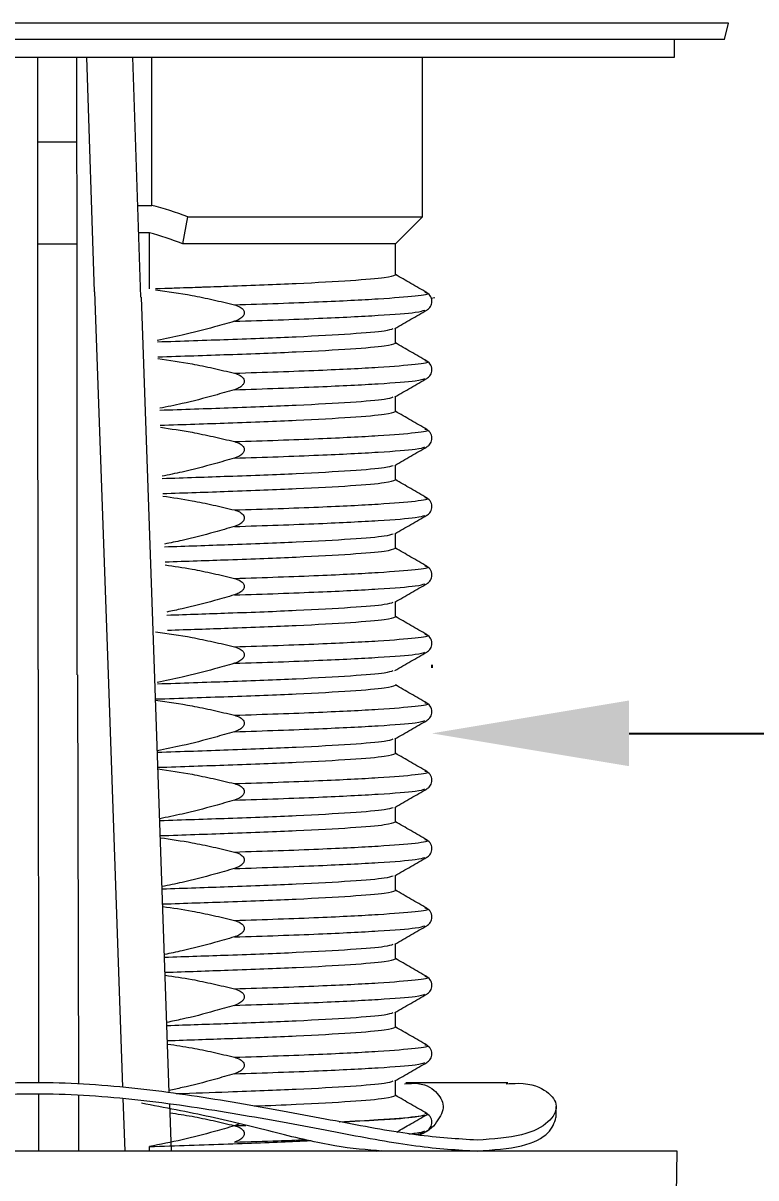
# Model space of a CAD drawing. Header units: inches. Extents: x 2.3 to 15.7, y 0.2 to 14.5.
# Drawn here: x 3.399 to 4.068, y 10.902 to 11.957 of the extents above; entities that cross this region are included whole.
import ezdxf

# ---------------------------------------------------------------- set-up
doc = ezdxf.new("R2010")
doc.units = ezdxf.units.IN
doc.header["$MEASUREMENT"] = 0
doc.header["$PDSIZE"] = -1
doc.layers.add('Dim', color=1, linetype='Continuous')
doc.layers.add('Object', color=4, linetype='Continuous')
doc.styles.get("Standard").update_dxf_attribs({"font": 'romans.shx'})
doc.dimstyles.get("Standard").update_dxf_attribs({"dimtxt": 0.125, "dimasz": 0.18, "dimexe": 0.06, "dimexo": 0.0625, "dimgap": 0.09, "dimtad": 0, "dimtih": 1, "dimtoh": 1, "dimdec": 4, "dimlfac": 2, "dimzin": 0, "dimdsep": 46, "dimlunit": 5, "dimtxsty": 'Standard', "dimcen": 0.09, "dimadec": 0, "dimazin": 0, "dimtfac": 1, "dimtdec": 4, "dimtofl": 0, "dimtmove": 0, "dimatfit": 1, "dimfxl": 0, "dimfrac": 2, "dimtolj": 1, "dimtzin": 0, "dimarcsym": 0})

# ---------------------------------------------------------------- blocks, each defined once
blk = doc.blocks.new('*D3')
at = {"layer": 'Defpoints', "color": 0}
for p in [(3.0932, 11.3083), (3.772, 11.3083), (3.772, 11.3083)]:
    blk.add_point(p, dxfattribs=at)
at = {"layer": 'Dim', "color": 0, "lineweight": -2}
for p, q in [((3.0932, 11.3708), (3.0932, 11.3683)), ((3.772, 11.3708), (3.772, 11.3683)), ((2.9132, 11.3083), (2.7332, 11.3083)), ((3.952, 11.3083), (4.3672, 11.3083))]:
    blk.add_line(p, q, dxfattribs=at)
at = {"layer": 'Dim', "color": 0}
for points in [[(2.9132, 11.3383), (2.9132, 11.2783), (3.0932, 11.3083)], [(3.952, 11.3383), (3.952, 11.2783), (3.772, 11.3083)]]:
    blk.add_solid(points, dxfattribs=at)
at = {"layer": 'Dim', "color": 0, "insert": (4.8738, 11.3083), "char_height": 0.125, "attachment_point": 5}
blk.add_mtext('\\A1;1 3/8\\P [35mm]\\PDia.', dxfattribs=at)

msp = doc.modelspace()

# ---------------------------------------------------------------- linework, layer by layer
at = {"layer": 'Object', "color": 4, "linetype": 'Continuous', "lineweight": 15}
for p, q in [((4.042839, 11.957273), (2.822367, 11.957273)), ((4.039099, 11.942273), (4.042839, 11.957273)), ((4.039099, 11.942273), (2.826106, 11.942273)), ((3.993626, 11.926241), (3.993626, 11.942273)), ((2.871579, 11.926241), (3.432603, 11.926241)), ((3.412189, 11.713092), (3.411966, 11.926241)), ((3.432603, 11.926241), (3.993626, 11.926241)), ((3.44731, 11.926241), (3.447701, 11.712371)), ((3.45643, 11.926241), (3.46362, 11.711793)), ((3.506276, 11.706911), (3.498956, 11.926241)), ((3.516079, 11.790737), (3.516079, 11.926241)), ((3.763311, 11.780304), (3.763311, 11.926241)), ((3.447459, 11.848605), (3.412051, 11.848605)), ((3.503712, 11.790737), (3.516079, 11.790737)), ((3.544369, 11.755595), (3.548949, 11.780304)), ((3.548949, 11.780304), (3.763311, 11.780304)), ((3.738603, 11.755595), (3.763311, 11.780304)), ((3.513911, 11.765737), (3.50459, 11.765737)), ((3.513911, 11.714509), (3.513911, 11.765737)), ((3.447638, 11.755304), (3.412154, 11.755304)), ((3.738603, 11.755595), (3.544369, 11.755595)), ((3.738603, 11.727366), (3.738603, 11.755595)), ((3.412257, 11.366778), (3.4122, 11.713092)), ((3.447721, 11.712371), (3.447818, 11.361766)), ((3.463957, 11.711793), (3.476217, 11.362474)), ((3.518578, 11.36717), (3.506654, 11.706911)), ((3.774686, 11.706288), (3.7713, 11.705707)), ((3.738603, 11.664866), (3.738603, 11.678444)), ((3.738603, 11.602366), (3.738603, 11.615943)), ((3.738603, 11.539866), (3.738603, 11.553443)), ((3.738603, 11.477366), (3.738603, 11.490943)), ((3.738603, 11.414866), (3.738603, 11.428443)), ((3.412997, 10.989035), (3.412581, 11.366778)), ((3.532167, 10.980008), (3.518578, 11.36717)), ((3.448394, 11.361766), (3.449112, 10.988)), ((3.476217, 11.362474), (3.489467, 10.984961)), ((3.738603, 11.289866), (3.738603, 11.303443)), ((3.738603, 11.227366), (3.738603, 11.240943)), ((3.738603, 11.164866), (3.738603, 11.178443)), ((3.738603, 11.102366), (3.738603, 11.115943)), ((3.738603, 11.039866), (3.738603, 11.053443)), ((3.738603, 10.977366), (3.738603, 10.990943)), ((3.841356, 10.989091), (3.748126, 10.98909)), ((3.413066, 10.926623), (3.413008, 10.979035)), ((3.449131, 10.977998), (3.449229, 10.926623)), ((3.489819, 10.974926), (3.491515, 10.926623)), ((3.534041, 10.926623), (3.53252, 10.969961)), ((3.885546, 10.957237), (3.885546, 10.967237)), ((3.591545, 10.94965), (3.601989, 10.949992)), ((3.995976, 10.926623), (2.86923, 10.926623)), ((3.513911, 10.926623), (3.513911, 10.93068)), ((3.721381, 10.926623), (3.725766, 10.927011)), ((3.995282, 10.886903), (3.995976, 10.926623))]:
    msp.add_line(p, q, dxfattribs=at)
for radius, start, end in [(0.330709, 69.401937, 75.379529), (0.306, 68.577016, 74.5907)]:
    msp.add_arc((3.432603, 11.470737), radius, start, end, dxfattribs=at)
for points, knots in [([(3.519543, 11.714701), (3.542234, 11.715457), (3.589554, 11.717035), (3.65117, 11.719401), (3.700527, 11.722159), (3.732637, 11.724916), (3.736637, 11.726559), (3.738603, 11.727366)], [0, 0, 0, 0, 0.18402222, 0.38375602, 0.59153559, 0.79931541, 1, 1, 1, 1]), ([(3.531382, 11.715104), (3.549982, 11.715725), (3.593154, 11.717167), (3.651113, 11.7194), (3.700542, 11.722159), (3.732633, 11.724915), (3.736636, 11.726559), (3.738603, 11.727366)], [0, 0, 0, 0, 0.15633376, 0.3628451, 0.57767523, 0.79250558, 1, 1, 1, 1]), ([(3.767315, 11.711005), (3.762459, 11.713812), (3.752888, 11.719344), (3.743318, 11.724877), (3.738603, 11.727603)], [0, 0, 0, 0, 0.50732841, 1, 1, 1, 1]), ([(3.767315, 11.711005), (3.76246, 11.713812), (3.752889, 11.719344), (3.743318, 11.724877), (3.738603, 11.727603)], [0, 0, 0, 0, 0.50733284, 1, 1, 1, 1]), ([(3.51958, 11.713622), (3.530705, 11.712034), (3.548362, 11.709512), (3.572292, 11.704525), (3.585125, 11.701432), (3.591545, 11.699885)], [0, 0, 0, 0, 0.459744914, 0.729758696, 1, 1, 1, 1]), ([(3.591545, 11.699885), (3.605135, 11.700315), (3.632705, 11.701187), (3.679409, 11.703007), (3.726647, 11.705354), (3.758851, 11.708126), (3.771394, 11.709899), (3.766418, 11.710876), (3.765634, 11.71103)], [0, 0, 0, 0, 0.12581533, 0.25523165, 0.49192564, 0.72861966, 0.95723402, 1, 1, 1, 1]), ([(3.591545, 11.699885), (3.605135, 11.700315), (3.632705, 11.701187), (3.679409, 11.703007), (3.726647, 11.705355), (3.758851, 11.708126), (3.771394, 11.7099), (3.766418, 11.710876), (3.765634, 11.71103)], [0, 0, 0, 0, 0.12581533, 0.25523165, 0.49192567, 0.72861966, 0.95723405, 1, 1, 1, 1]), ([(3.767314, 11.695041), (3.768301, 11.695741), (3.770418, 11.697243), (3.7725, 11.701771), (3.771577, 11.707608), (3.768757, 11.709855), (3.767316, 11.711005)], [0, 0, 0, 0, 0.21116033, 0.45281999, 0.72025287, 1, 1, 1, 1]), ([(3.767314, 11.695041), (3.768301, 11.695741), (3.770418, 11.697243), (3.7725, 11.701771), (3.771577, 11.707607), (3.768757, 11.709855), (3.767316, 11.711005)], [0, 0, 0, 0, 0.2111631, 0.45282321, 0.72025236, 1, 1, 1, 1]), ([(3.591545, 11.699885), (3.593372, 11.699323), (3.595959, 11.698528), (3.598779, 11.696449), (3.600095, 11.694766), (3.600606, 11.692994), (3.600482, 11.691461), (3.599755, 11.689769), (3.597911, 11.687695), (3.594989, 11.685952), (3.592593, 11.685146), (3.591545, 11.684793)], [0, 0, 0, 0, 0.227318462, 0.321805776, 0.417156742, 0.478036568, 0.539082585, 0.598128813, 0.696316555, 0.867201485, 1, 1, 1, 1]), ([(3.591545, 11.684793), (3.605129, 11.685223), (3.632686, 11.686095), (3.679516, 11.687915), (3.725858, 11.690263), (3.759486, 11.692863), (3.763739, 11.694355), (3.765607, 11.69501)], [0, 0, 0, 0, 0.13766604, 0.27927224, 0.53826074, 0.79724925, 1, 1, 1, 1]), ([(3.738175, 11.678196), (3.74303, 11.681003), (3.75274, 11.686616), (3.76245, 11.692229), (3.767305, 11.695035)], [0, 0, 0, 0, 0.49998092, 1, 1, 1, 1]), ([(3.591545, 11.684793), (3.585533, 11.683046), (3.569741, 11.678457), (3.546331, 11.672402), (3.528774, 11.668872), (3.521204, 11.667349)], [0, 0, 0, 0, 0.2590484, 0.68055076, 1, 1, 1, 1]), ([(3.521249, 11.666073), (3.543348, 11.66681), (3.590065, 11.668368), (3.651199, 11.670715), (3.700385, 11.673471), (3.730994, 11.676052), (3.73487, 11.677534), (3.736555, 11.678179)], [0, 0, 0, 0, 0.18784857, 0.39711566, 0.6148125, 0.83250962, 1, 1, 1, 1]), ([(3.521734, 11.652275), (3.543667, 11.653007), (3.59022, 11.654559), (3.65116, 11.656901), (3.70053, 11.659659), (3.732636, 11.662416), (3.736637, 11.664059), (3.738603, 11.664866)], [0, 0, 0, 0, 0.1790361, 0.37999042, 0.58903963, 0.7980891, 1, 1, 1, 1]), ([(3.767315, 11.648505), (3.762459, 11.651312), (3.752889, 11.656844), (3.743318, 11.662377), (3.738603, 11.665103)], [0, 0, 0, 0, 0.50733059, 1, 1, 1, 1]), ([(3.521786, 11.650777), (3.532173, 11.649291), (3.549093, 11.64687), (3.572292, 11.642023), (3.585125, 11.638931), (3.591545, 11.637385)], [0, 0, 0, 0, 0.44277274, 0.72126945, 1, 1, 1, 1]), ([(3.591545, 11.637385), (3.605135, 11.637815), (3.632705, 11.638687), (3.679409, 11.640507), (3.726647, 11.642855), (3.758851, 11.645626), (3.771394, 11.647399), (3.766418, 11.648377), (3.765634, 11.648531)], [0, 0, 0, 0, 0.12581533, 0.25523164, 0.49192566, 0.72861966, 0.95723403, 1, 1, 1, 1]), ([(3.767314, 11.632541), (3.768301, 11.633241), (3.770418, 11.634743), (3.7725, 11.639271), (3.771577, 11.645107), (3.768757, 11.647355), (3.767316, 11.648504)], [0, 0, 0, 0, 0.2111631, 0.45282321, 0.72025236, 1, 1, 1, 1]), ([(3.591545, 11.637385), (3.593372, 11.636823), (3.595959, 11.636028), (3.598779, 11.633949), (3.600095, 11.632265), (3.600606, 11.630494), (3.600482, 11.628961), (3.599755, 11.62727), (3.597911, 11.625195), (3.594989, 11.623452), (3.592593, 11.622646), (3.591545, 11.622293)], [0, 0, 0, 0, 0.2273197, 0.32180753, 0.41715901, 0.47803917, 0.5390738, 0.59812035, 0.69630863, 0.86720076, 1, 1, 1, 1]), ([(3.591545, 11.622293), (3.605129, 11.622723), (3.632686, 11.623595), (3.679516, 11.625415), (3.725858, 11.627763), (3.759486, 11.630362), (3.763739, 11.631855), (3.765607, 11.63251)], [0, 0, 0, 0, 0.13766603, 0.27927223, 0.53826075, 0.79724923, 1, 1, 1, 1]), ([(3.738175, 11.615696), (3.74303, 11.618503), (3.75274, 11.624116), (3.76245, 11.629729), (3.767305, 11.632536)], [0, 0, 0, 0, 0.49997656, 1, 1, 1, 1]), ([(3.591545, 11.622293), (3.585533, 11.620547), (3.56974, 11.615959), (3.547052, 11.610075), (3.530224, 11.606684), (3.523382, 11.605305)], [0, 0, 0, 0, 0.26724845, 0.70209615, 1, 1, 1, 1]), ([(3.52344, 11.603648), (3.544781, 11.60436), (3.590731, 11.605892), (3.651189, 11.608215), (3.700388, 11.610971), (3.730994, 11.613552), (3.734869, 11.615034), (3.736555, 11.615679)], [0, 0, 0, 0, 0.18264742, 0.3932547, 0.61234573, 0.83143699, 1, 1, 1, 1]), ([(3.523925, 11.58985), (3.545101, 11.590557), (3.590886, 11.592084), (3.65115, 11.594401), (3.700532, 11.597159), (3.732636, 11.599916), (3.736637, 11.601559), (3.738603, 11.602366)], [0, 0, 0, 0, 0.17398859, 0.37617841, 0.58651294, 0.79684768, 1, 1, 1, 1]), ([(3.767315, 11.586005), (3.762459, 11.588812), (3.752888, 11.594344), (3.743318, 11.599877), (3.738603, 11.602603)], [0, 0, 0, 0, 0.50732841, 1, 1, 1, 1]), ([(3.523992, 11.587932), (3.533641, 11.586548), (3.549823, 11.584226), (3.572292, 11.579521), (3.585125, 11.576431), (3.591545, 11.574885)], [0, 0, 0, 0, 0.42470138, 0.71222955, 1, 1, 1, 1]), ([(3.591545, 11.574885), (3.605135, 11.575315), (3.632705, 11.576187), (3.679409, 11.578007), (3.726647, 11.580354), (3.758851, 11.583126), (3.771394, 11.584899), (3.766418, 11.585876), (3.765634, 11.58603)], [0, 0, 0, 0, 0.12581531, 0.25523165, 0.49192564, 0.72861966, 0.95723402, 1, 1, 1, 1]), ([(3.767314, 11.570041), (3.768301, 11.570741), (3.770418, 11.572243), (3.7725, 11.576771), (3.771577, 11.582608), (3.768757, 11.584855), (3.767316, 11.586005)], [0, 0, 0, 0, 0.21116033, 0.45281999, 0.72025287, 1, 1, 1, 1]), ([(3.591545, 11.574885), (3.593372, 11.574324), (3.59596, 11.573528), (3.598779, 11.571449), (3.600094, 11.569765), (3.600606, 11.567994), (3.600482, 11.566461), (3.599755, 11.56477), (3.597911, 11.562695), (3.594989, 11.560952), (3.592593, 11.560146), (3.591545, 11.559793)], [0, 0, 0, 0, 0.227318, 0.32181221, 0.41716298, 0.47803136, 0.53907726, 0.59812336, 0.69631091, 0.86720176, 1, 1, 1, 1]), ([(3.591545, 11.559793), (3.605129, 11.560223), (3.632686, 11.561095), (3.679516, 11.562915), (3.725858, 11.565263), (3.759486, 11.567863), (3.763739, 11.569355), (3.765607, 11.57001)], [0, 0, 0, 0, 0.13766603, 0.27927226, 0.53826075, 0.79724926, 1, 1, 1, 1]), ([(3.738175, 11.553196), (3.74303, 11.556003), (3.75274, 11.561616), (3.76245, 11.567229), (3.767305, 11.570036)], [0, 0, 0, 0, 0.49998092, 1, 1, 1, 1]), ([(3.591545, 11.559793), (3.585533, 11.558047), (3.56974, 11.553461), (3.547773, 11.547748), (3.531674, 11.544496), (3.52556, 11.543261)], [0, 0, 0, 0, 0.27598588, 0.725049449, 1, 1, 1, 1]), ([(3.525631, 11.541222), (3.546215, 11.541909), (3.591397, 11.543417), (3.651179, 11.545715), (3.70039, 11.548471), (3.730993, 11.551052), (3.734869, 11.552534), (3.736555, 11.553178)], [0, 0, 0, 0, 0.17737919, 0.38934391, 0.6098471, 0.83035051, 1, 1, 1, 1]), ([(3.526116, 11.527425), (3.546535, 11.528106), (3.591552, 11.529609), (3.65114, 11.5319), (3.700535, 11.534659), (3.732635, 11.537416), (3.736637, 11.539059), (3.738603, 11.539866)], [0, 0, 0, 0, 0.168878551, 0.372319195, 0.583954936, 0.795590919, 1, 1, 1, 1]), ([(3.767315, 11.523505), (3.76246, 11.526312), (3.752889, 11.531844), (3.743318, 11.537377), (3.738603, 11.540103)], [0, 0, 0, 0, 0.50733284, 1, 1, 1, 1]), ([(3.526198, 11.525087), (3.535109, 11.523805), (3.550553, 11.521583), (3.572291, 11.517019), (3.585125, 11.51393), (3.591545, 11.512385)], [0, 0, 0, 0, 0.40541754, 0.70258357, 1, 1, 1, 1]), ([(3.591545, 11.512385), (3.605135, 11.512815), (3.632705, 11.513687), (3.679409, 11.515507), (3.726647, 11.517855), (3.758851, 11.520626), (3.771394, 11.5224), (3.766418, 11.523376), (3.765634, 11.52353)], [0, 0, 0, 0, 0.12581533, 0.25523165, 0.49192567, 0.72861966, 0.95723405, 1, 1, 1, 1]), ([(3.767314, 11.507541), (3.768301, 11.508241), (3.770418, 11.509743), (3.7725, 11.514271), (3.771577, 11.520107), (3.768757, 11.522355), (3.767316, 11.523505)], [0, 0, 0, 0, 0.2111631, 0.45282321, 0.72025236, 1, 1, 1, 1]), ([(3.591545, 11.512385), (3.593372, 11.511823), (3.595959, 11.511028), (3.598779, 11.508949), (3.600095, 11.507266), (3.600606, 11.505494), (3.600482, 11.503961), (3.599755, 11.502269), (3.597911, 11.500195), (3.594989, 11.498452), (3.592593, 11.497646), (3.591545, 11.497293)], [0, 0, 0, 0, 0.22731866, 0.32180605, 0.4171571, 0.47803698, 0.53907133, 0.59812847, 0.69631629, 0.86720137, 1, 1, 1, 1]), ([(3.591545, 11.497293), (3.605129, 11.497723), (3.632686, 11.498595), (3.679516, 11.500415), (3.725858, 11.502763), (3.759486, 11.505362), (3.763739, 11.506855), (3.765607, 11.50751)], [0, 0, 0, 0, 0.13766604, 0.27927224, 0.53826076, 0.79724925, 1, 1, 1, 1]), ([(3.738175, 11.490696), (3.74303, 11.493503), (3.75274, 11.499116), (3.76245, 11.504729), (3.767305, 11.507535)], [0, 0, 0, 0, 0.49998092, 1, 1, 1, 1]), ([(3.591545, 11.497293), (3.585533, 11.495548), (3.569739, 11.490964), (3.548494, 11.48542), (3.533124, 11.482308), (3.527737, 11.481217)], [0, 0, 0, 0, 0.28531358, 0.74955558, 1, 1, 1, 1]), ([(3.527822, 11.478797), (3.54765, 11.479459), (3.592063, 11.480941), (3.651169, 11.483215), (3.700393, 11.485971), (3.730993, 11.488552), (3.734869, 11.490034), (3.736555, 11.490679)], [0, 0, 0, 0, 0.17204256, 0.38538239, 0.60731602, 0.82924994, 1, 1, 1, 1]), ([(3.528307, 11.464999), (3.547969, 11.465656), (3.592218, 11.467133), (3.651129, 11.469401), (3.700538, 11.472159), (3.732634, 11.474916), (3.736636, 11.476559), (3.738603, 11.477366)], [0, 0, 0, 0, 0.16370512, 0.36841213, 0.5813652, 0.79431855, 1, 1, 1, 1]), ([(3.767315, 11.461005), (3.762459, 11.463812), (3.752889, 11.469344), (3.743318, 11.474877), (3.738603, 11.477603)], [0, 0, 0, 0, 0.50733059, 1, 1, 1, 1]), ([(3.528403, 11.462242), (3.536578, 11.461062), (3.551284, 11.458941), (3.572291, 11.454517), (3.585125, 11.451429), (3.591545, 11.449885)], [0, 0, 0, 0, 0.38479598, 0.69226891, 1, 1, 1, 1]), ([(3.591545, 11.449885), (3.605135, 11.450315), (3.632705, 11.451187), (3.679409, 11.453007), (3.726647, 11.455354), (3.758851, 11.458126), (3.771394, 11.459899), (3.766418, 11.460877), (3.765634, 11.461031)], [0, 0, 0, 0, 0.12581533, 0.25523164, 0.49192566, 0.72861966, 0.95723403, 1, 1, 1, 1]), ([(3.767314, 11.445041), (3.768301, 11.445741), (3.770418, 11.447243), (3.7725, 11.451771), (3.771577, 11.457607), (3.768757, 11.459855), (3.767316, 11.461004)], [0, 0, 0, 0, 0.2111631, 0.45282321, 0.72025236, 1, 1, 1, 1]), ([(3.591545, 11.449885), (3.593372, 11.449323), (3.59596, 11.448529), (3.598779, 11.446449), (3.600095, 11.444765), (3.600606, 11.442994), (3.600482, 11.441461), (3.599755, 11.43977), (3.597911, 11.437695), (3.594989, 11.435952), (3.592593, 11.435146), (3.591545, 11.434793)], [0, 0, 0, 0, 0.22731475, 0.32180941, 0.41716063, 0.47804062, 0.53907508, 0.59812147, 0.69630947, 0.86720113, 1, 1, 1, 1]), ([(3.591545, 11.434793), (3.605129, 11.435223), (3.632686, 11.436095), (3.679516, 11.437915), (3.725858, 11.440263), (3.759486, 11.442862), (3.763739, 11.444355), (3.765607, 11.44501)], [0, 0, 0, 0, 0.13766603, 0.27927223, 0.53826075, 0.79724923, 1, 1, 1, 1]), ([(3.738175, 11.428196), (3.74303, 11.431003), (3.75274, 11.436616), (3.76245, 11.442229), (3.767305, 11.445036)], [0, 0, 0, 0, 0.49997656, 1, 1, 1, 1]), ([(3.591545, 11.434793), (3.585533, 11.433049), (3.569738, 11.428467), (3.549216, 11.423092), (3.534574, 11.420119), (3.529915, 11.419172)], [0, 0, 0, 0, 0.29529451, 0.77577678, 1, 1, 1, 1]), ([(3.530013, 11.416371), (3.549084, 11.417008), (3.59273, 11.418466), (3.651158, 11.420715), (3.700396, 11.423472), (3.730992, 11.426052), (3.734869, 11.427534), (3.736555, 11.428179)], [0, 0, 0, 0, 0.16663635, 0.38136919, 0.60475199, 0.82813502, 1, 1, 1, 1]), ([(3.530498, 11.402574), (3.549403, 11.403205), (3.592884, 11.404658), (3.651118, 11.4069), (3.700541, 11.409659), (3.732633, 11.412415), (3.736636, 11.414059), (3.738603, 11.414866)], [0, 0, 0, 0, 0.158466668, 0.364455917, 0.578742927, 0.793030157, 1, 1, 1, 1]), ([(3.767315, 11.398505), (3.762459, 11.401312), (3.752888, 11.406844), (3.743318, 11.412377), (3.738603, 11.415103)], [0, 0, 0, 0, 0.50732841, 1, 1, 1, 1]), ([(3.519579, 11.401123), (3.530704, 11.399534), (3.548361, 11.397013), (3.572291, 11.392026), (3.585125, 11.388933), (3.591544, 11.387386)], [0, 0, 0, 0, 0.459744914, 0.729758696, 1, 1, 1, 1]), ([(3.591544, 11.387386), (3.605134, 11.387816), (3.632705, 11.388688), (3.679408, 11.390507), (3.726646, 11.392855), (3.75885, 11.395626), (3.771393, 11.3974), (3.766417, 11.398377), (3.765633, 11.398531)], [0, 0, 0, 0, 0.12581533, 0.25523165, 0.49192567, 0.72861966, 0.95723405, 1, 1, 1, 1]), ([(3.767313, 11.382541), (3.7683, 11.383242), (3.770417, 11.384744), (3.772499, 11.389272), (3.771576, 11.395108), (3.768757, 11.397356), (3.767315, 11.398505)], [0, 0, 0, 0, 0.2111631, 0.45282321, 0.72025236, 1, 1, 1, 1]), ([(3.591544, 11.387386), (3.593371, 11.386824), (3.595958, 11.386029), (3.598778, 11.38395), (3.600094, 11.382266), (3.600605, 11.380495), (3.600481, 11.378961), (3.599754, 11.37727), (3.59791, 11.375195), (3.594988, 11.373453), (3.592592, 11.372646), (3.591544, 11.372294)], [0, 0, 0, 0, 0.227318462, 0.321805776, 0.417156742, 0.478036568, 0.539082585, 0.598128813, 0.696316555, 0.867201485, 1, 1, 1, 1]), ([(3.591544, 11.372294), (3.605128, 11.372724), (3.632685, 11.373596), (3.679516, 11.375415), (3.725857, 11.377763), (3.759486, 11.380363), (3.763739, 11.381855), (3.765606, 11.382511)], [0, 0, 0, 0, 0.13766604, 0.27927224, 0.53826074, 0.79724925, 1, 1, 1, 1]), ([(3.738174, 11.365697), (3.743029, 11.368504), (3.752739, 11.374117), (3.762449, 11.37973), (3.767304, 11.382536)], [0, 0, 0, 0, 0.49998092, 1, 1, 1, 1]), ([(3.591544, 11.372294), (3.585532, 11.370547), (3.56974, 11.365958), (3.54633, 11.359903), (3.528773, 11.356372), (3.521204, 11.35485)], [0, 0, 0, 0, 0.2590484, 0.68055076, 1, 1, 1, 1]), ([(3.521248, 11.353574), (3.543347, 11.354311), (3.590064, 11.355869), (3.651198, 11.358216), (3.700384, 11.360972), (3.730993, 11.363553), (3.734869, 11.365035), (3.736554, 11.365679)], [0, 0, 0, 0, 0.18784857, 0.39711566, 0.6148125, 0.83250962, 1, 1, 1, 1]), ([(3.519543, 11.339701), (3.542234, 11.340457), (3.589554, 11.342035), (3.65117, 11.344401), (3.700527, 11.347159), (3.732637, 11.349916), (3.736637, 11.351559), (3.738603, 11.352366)], [0, 0, 0, 0, 0.18402222, 0.38375602, 0.59153559, 0.79931541, 1, 1, 1, 1]), ([(3.767315, 11.336005), (3.76246, 11.338812), (3.752889, 11.344344), (3.743318, 11.349877), (3.738603, 11.352603)], [0, 0, 0, 0, 0.50733284, 1, 1, 1, 1]), ([(3.51958, 11.338622), (3.530705, 11.337034), (3.548362, 11.334512), (3.572292, 11.329525), (3.585125, 11.326432), (3.591545, 11.324885)], [0, 0, 0, 0, 0.459744914, 0.729758696, 1, 1, 1, 1]), ([(3.591545, 11.324885), (3.605135, 11.325315), (3.632705, 11.326187), (3.679409, 11.328007), (3.726647, 11.330355), (3.758851, 11.333126), (3.771394, 11.3349), (3.766418, 11.335876), (3.765634, 11.33603)], [0, 0, 0, 0, 0.12581533, 0.25523165, 0.49192567, 0.72861966, 0.95723405, 1, 1, 1, 1]), ([(3.767314, 11.320041), (3.768301, 11.320741), (3.770418, 11.322243), (3.7725, 11.326771), (3.771577, 11.332607), (3.768757, 11.334855), (3.767316, 11.336005)], [0, 0, 0, 0, 0.2111631, 0.45282321, 0.72025236, 1, 1, 1, 1]), ([(3.591545, 11.324885), (3.593372, 11.324323), (3.595959, 11.323528), (3.598779, 11.321449), (3.600095, 11.319766), (3.600606, 11.317994), (3.600482, 11.31646), (3.599755, 11.314769), (3.597911, 11.312694), (3.594989, 11.310952), (3.592593, 11.310146), (3.591545, 11.309793)], [0, 0, 0, 0, 0.227318462, 0.321805776, 0.417156742, 0.478036568, 0.539082585, 0.598128813, 0.696316555, 0.867201485, 1, 1, 1, 1]), ([(3.591545, 11.309793), (3.605129, 11.310223), (3.632686, 11.311095), (3.679516, 11.312915), (3.725858, 11.315263), (3.759486, 11.317863), (3.763739, 11.319355), (3.765607, 11.32001)], [0, 0, 0, 0, 0.13766604, 0.27927224, 0.53826074, 0.79724925, 1, 1, 1, 1]), ([(3.738175, 11.303196), (3.74303, 11.306003), (3.75274, 11.311616), (3.76245, 11.317229), (3.767305, 11.320035)], [0, 0, 0, 0, 0.49998092, 1, 1, 1, 1]), ([(3.591545, 11.309793), (3.585533, 11.308046), (3.569741, 11.303457), (3.546331, 11.297402), (3.528774, 11.293872), (3.521204, 11.292349)], [0, 0, 0, 0, 0.2590484, 0.68055076, 1, 1, 1, 1]), ([(3.521249, 11.291073), (3.543348, 11.29181), (3.590065, 11.293368), (3.651199, 11.295715), (3.700385, 11.298471), (3.730994, 11.301052), (3.73487, 11.302534), (3.736555, 11.303179)], [0, 0, 0, 0, 0.18784857, 0.39711566, 0.6148125, 0.83250962, 1, 1, 1, 1]), ([(3.521734, 11.277275), (3.543667, 11.278007), (3.59022, 11.279559), (3.65116, 11.281901), (3.70053, 11.284658), (3.732636, 11.287416), (3.736637, 11.289059), (3.738603, 11.289866)], [0, 0, 0, 0, 0.1790361, 0.37999042, 0.58903963, 0.7980891, 1, 1, 1, 1]), ([(3.767315, 11.273505), (3.762459, 11.276312), (3.752889, 11.281844), (3.743318, 11.287377), (3.738603, 11.290103)], [0, 0, 0, 0, 0.50733059, 1, 1, 1, 1]), ([(3.521786, 11.275777), (3.532173, 11.274291), (3.549093, 11.27187), (3.572292, 11.267023), (3.585125, 11.263931), (3.591545, 11.262385)], [0, 0, 0, 0, 0.44277274, 0.72126945, 1, 1, 1, 1]), ([(3.591545, 11.262385), (3.605135, 11.262815), (3.632705, 11.263687), (3.679409, 11.265506), (3.726647, 11.267854), (3.758851, 11.270626), (3.771394, 11.272399), (3.766418, 11.273376), (3.765634, 11.273531)], [0, 0, 0, 0, 0.12581533, 0.25523164, 0.49192566, 0.72861966, 0.95723403, 1, 1, 1, 1]), ([(3.767314, 11.257541), (3.768301, 11.258241), (3.770418, 11.259743), (3.7725, 11.264271), (3.771577, 11.270107), (3.768757, 11.272355), (3.767316, 11.273504)], [0, 0, 0, 0, 0.2111631, 0.45282321, 0.72025236, 1, 1, 1, 1]), ([(3.591545, 11.262385), (3.593372, 11.261823), (3.595959, 11.261028), (3.598779, 11.258949), (3.600095, 11.257265), (3.600606, 11.255494), (3.600482, 11.253961), (3.599755, 11.25227), (3.597911, 11.250195), (3.594989, 11.248452), (3.592593, 11.247646), (3.591545, 11.247293)], [0, 0, 0, 0, 0.2273197, 0.32180753, 0.41715901, 0.47803917, 0.5390738, 0.59812035, 0.69630863, 0.86720076, 1, 1, 1, 1]), ([(3.591545, 11.247293), (3.605129, 11.247723), (3.632686, 11.248595), (3.679516, 11.250415), (3.725858, 11.252763), (3.759486, 11.255362), (3.763739, 11.256855), (3.765607, 11.25751)], [0, 0, 0, 0, 0.13766603, 0.27927223, 0.53826075, 0.79724923, 1, 1, 1, 1]), ([(3.738175, 11.240696), (3.74303, 11.243503), (3.75274, 11.249116), (3.76245, 11.254729), (3.767305, 11.257536)], [0, 0, 0, 0, 0.49997656, 1, 1, 1, 1]), ([(3.591545, 11.247293), (3.585533, 11.245547), (3.56974, 11.240959), (3.547052, 11.235075), (3.530224, 11.231684), (3.523382, 11.230305)], [0, 0, 0, 0, 0.26724845, 0.70209615, 1, 1, 1, 1]), ([(3.52344, 11.228648), (3.544781, 11.229359), (3.590731, 11.230892), (3.651189, 11.233215), (3.700388, 11.235971), (3.730994, 11.238552), (3.734869, 11.240034), (3.736555, 11.240678)], [0, 0, 0, 0, 0.18264742, 0.3932547, 0.61234573, 0.83143699, 1, 1, 1, 1]), ([(3.523925, 11.21485), (3.545101, 11.215557), (3.590886, 11.217084), (3.65115, 11.219401), (3.700532, 11.222159), (3.732636, 11.224915), (3.736637, 11.226559), (3.738603, 11.227366)], [0, 0, 0, 0, 0.17398859, 0.37617841, 0.58651294, 0.79684768, 1, 1, 1, 1]), ([(3.767315, 11.211005), (3.762459, 11.213812), (3.752888, 11.219344), (3.743318, 11.224877), (3.738603, 11.227603)], [0, 0, 0, 0, 0.50732841, 1, 1, 1, 1]), ([(3.523992, 11.212932), (3.533641, 11.211548), (3.549823, 11.209226), (3.572292, 11.204521), (3.585125, 11.201431), (3.591545, 11.199885)], [0, 0, 0, 0, 0.42470138, 0.71222955, 1, 1, 1, 1]), ([(3.591545, 11.199885), (3.605135, 11.200315), (3.632705, 11.201187), (3.679409, 11.203007), (3.726647, 11.205354), (3.758851, 11.208126), (3.771394, 11.209899), (3.766418, 11.210876), (3.765634, 11.21103)], [0, 0, 0, 0, 0.12581531, 0.25523165, 0.49192564, 0.72861966, 0.95723402, 1, 1, 1, 1]), ([(3.767314, 11.195041), (3.768301, 11.195741), (3.770418, 11.197243), (3.7725, 11.201771), (3.771577, 11.207608), (3.768757, 11.209855), (3.767316, 11.211005)], [0, 0, 0, 0, 0.21116033, 0.45281999, 0.72025287, 1, 1, 1, 1]), ([(3.591545, 11.199885), (3.593372, 11.199323), (3.59596, 11.198528), (3.598779, 11.196449), (3.600094, 11.194765), (3.600606, 11.192994), (3.600482, 11.191461), (3.599755, 11.189769), (3.597911, 11.187695), (3.594989, 11.185952), (3.592593, 11.185146), (3.591545, 11.184793)], [0, 0, 0, 0, 0.227318, 0.32181221, 0.41716298, 0.47803136, 0.53907726, 0.59812336, 0.69631091, 0.86720176, 1, 1, 1, 1]), ([(3.591545, 11.184793), (3.585533, 11.183047), (3.56974, 11.178461), (3.547773, 11.172748), (3.531674, 11.169496), (3.52556, 11.168261)], [0, 0, 0, 0, 0.27598588, 0.725049449, 1, 1, 1, 1]), ([(3.591545, 11.184793), (3.605129, 11.185223), (3.632686, 11.186095), (3.679516, 11.187915), (3.725858, 11.190263), (3.759486, 11.192863), (3.763739, 11.194355), (3.765607, 11.19501)], [0, 0, 0, 0, 0.13766603, 0.27927226, 0.53826075, 0.79724926, 1, 1, 1, 1]), ([(3.738175, 11.178196), (3.74303, 11.181003), (3.75274, 11.186616), (3.76245, 11.192229), (3.767305, 11.195035)], [0, 0, 0, 0, 0.49998092, 1, 1, 1, 1]), ([(3.525631, 11.166222), (3.546215, 11.166909), (3.591397, 11.168417), (3.651179, 11.170715), (3.70039, 11.173471), (3.730993, 11.176052), (3.734869, 11.177534), (3.736555, 11.178178)], [0, 0, 0, 0, 0.17737919, 0.38934391, 0.6098471, 0.83035051, 1, 1, 1, 1]), ([(3.526116, 11.152425), (3.546535, 11.153106), (3.591552, 11.154609), (3.65114, 11.1569), (3.700535, 11.159659), (3.732635, 11.162416), (3.736637, 11.164059), (3.738603, 11.164866)], [0, 0, 0, 0, 0.168878551, 0.372319195, 0.583954936, 0.795590919, 1, 1, 1, 1]), ([(3.767315, 11.148505), (3.76246, 11.151312), (3.752889, 11.156844), (3.743318, 11.162377), (3.738603, 11.165103)], [0, 0, 0, 0, 0.50733284, 1, 1, 1, 1]), ([(3.526198, 11.150087), (3.535109, 11.148805), (3.550553, 11.146583), (3.572291, 11.142019), (3.585125, 11.13893), (3.591545, 11.137385)], [0, 0, 0, 0, 0.40541754, 0.70258357, 1, 1, 1, 1]), ([(3.591545, 11.137385), (3.605135, 11.137815), (3.632705, 11.138687), (3.679409, 11.140507), (3.726647, 11.142855), (3.758851, 11.145626), (3.771394, 11.147399), (3.766418, 11.148376), (3.765634, 11.14853)], [0, 0, 0, 0, 0.12581533, 0.25523165, 0.49192567, 0.72861966, 0.95723405, 1, 1, 1, 1]), ([(3.767314, 11.132541), (3.768301, 11.133241), (3.770418, 11.134743), (3.7725, 11.139271), (3.771577, 11.145107), (3.768757, 11.147355), (3.767316, 11.148505)], [0, 0, 0, 0, 0.2111631, 0.45282321, 0.72025236, 1, 1, 1, 1]), ([(3.591545, 11.137385), (3.593372, 11.136823), (3.595959, 11.136028), (3.598779, 11.133949), (3.600095, 11.132266), (3.600606, 11.130494), (3.600482, 11.128961), (3.599755, 11.127269), (3.597911, 11.125194), (3.594989, 11.123452), (3.592593, 11.122646), (3.591545, 11.122293)], [0, 0, 0, 0, 0.22731866, 0.32180605, 0.4171571, 0.47803698, 0.53907133, 0.59812847, 0.69631629, 0.86720137, 1, 1, 1, 1]), ([(3.591545, 11.122293), (3.605129, 11.122723), (3.632686, 11.123595), (3.679516, 11.125415), (3.725858, 11.127763), (3.759486, 11.130362), (3.763739, 11.131855), (3.765607, 11.13251)], [0, 0, 0, 0, 0.13766604, 0.27927224, 0.53826076, 0.79724925, 1, 1, 1, 1]), ([(3.738175, 11.115696), (3.74303, 11.118503), (3.75274, 11.124116), (3.76245, 11.129729), (3.767305, 11.132535)], [0, 0, 0, 0, 0.49998092, 1, 1, 1, 1]), ([(3.591545, 11.122293), (3.585533, 11.120548), (3.569739, 11.115964), (3.548494, 11.11042), (3.533124, 11.107307), (3.527737, 11.106217)], [0, 0, 0, 0, 0.28531358, 0.74955558, 1, 1, 1, 1]), ([(3.527822, 11.103797), (3.54765, 11.104459), (3.592063, 11.105941), (3.651169, 11.108215), (3.700393, 11.110971), (3.730993, 11.113552), (3.734869, 11.115034), (3.736555, 11.115679)], [0, 0, 0, 0, 0.17204256, 0.38538239, 0.60731602, 0.82924994, 1, 1, 1, 1]), ([(3.528307, 11.089999), (3.547969, 11.090655), (3.592218, 11.092133), (3.651129, 11.094401), (3.700538, 11.097159), (3.732634, 11.099916), (3.736636, 11.101559), (3.738603, 11.102366)], [0, 0, 0, 0, 0.16370512, 0.36841213, 0.5813652, 0.79431855, 1, 1, 1, 1]), ([(3.767315, 11.086005), (3.762459, 11.088812), (3.752889, 11.094344), (3.743318, 11.099877), (3.738603, 11.102603)], [0, 0, 0, 0, 0.50733059, 1, 1, 1, 1]), ([(3.528403, 11.087242), (3.536578, 11.086062), (3.551284, 11.083941), (3.572291, 11.079517), (3.585125, 11.076429), (3.591545, 11.074885)], [0, 0, 0, 0, 0.38479598, 0.69226891, 1, 1, 1, 1]), ([(3.591545, 11.074885), (3.605135, 11.075315), (3.632705, 11.076187), (3.679409, 11.078006), (3.726647, 11.080354), (3.758851, 11.083126), (3.771394, 11.084899), (3.766418, 11.085876), (3.765634, 11.086031)], [0, 0, 0, 0, 0.12581533, 0.25523164, 0.49192566, 0.72861966, 0.95723403, 1, 1, 1, 1]), ([(3.767314, 11.070041), (3.768301, 11.070741), (3.770418, 11.072243), (3.7725, 11.076771), (3.771577, 11.082607), (3.768757, 11.084855), (3.767316, 11.086004)], [0, 0, 0, 0, 0.2111631, 0.45282321, 0.72025236, 1, 1, 1, 1]), ([(3.591545, 11.074885), (3.593372, 11.074323), (3.59596, 11.073529), (3.598779, 11.071449), (3.600095, 11.069765), (3.600606, 11.067994), (3.600482, 11.066461), (3.599755, 11.06477), (3.597911, 11.062695), (3.594989, 11.060952), (3.592593, 11.060146), (3.591545, 11.059793)], [0, 0, 0, 0, 0.22731475, 0.32180941, 0.41716063, 0.47804062, 0.53907508, 0.59812147, 0.69630947, 0.86720113, 1, 1, 1, 1]), ([(3.591545, 11.059793), (3.605129, 11.060223), (3.632686, 11.061095), (3.679516, 11.062915), (3.725858, 11.065263), (3.759486, 11.067862), (3.763739, 11.069355), (3.765607, 11.07001)], [0, 0, 0, 0, 0.13766603, 0.27927223, 0.53826075, 0.79724923, 1, 1, 1, 1]), ([(3.738175, 11.053196), (3.74303, 11.056003), (3.75274, 11.061616), (3.76245, 11.067229), (3.767305, 11.070036)], [0, 0, 0, 0, 0.49997656, 1, 1, 1, 1]), ([(3.591545, 11.059793), (3.585533, 11.058049), (3.569738, 11.053467), (3.549216, 11.048092), (3.534574, 11.045119), (3.529915, 11.044172)], [0, 0, 0, 0, 0.29529451, 0.77577678, 1, 1, 1, 1]), ([(3.530013, 11.041371), (3.549084, 11.042008), (3.59273, 11.043466), (3.651158, 11.045715), (3.700396, 11.048471), (3.730992, 11.051052), (3.734869, 11.052534), (3.736555, 11.053178)], [0, 0, 0, 0, 0.16663635, 0.38136919, 0.60475199, 0.82813502, 1, 1, 1, 1]), ([(3.530498, 11.027574), (3.549403, 11.028205), (3.592884, 11.029658), (3.651118, 11.0319), (3.700541, 11.034659), (3.732633, 11.037415), (3.736636, 11.039059), (3.738603, 11.039866)], [0, 0, 0, 0, 0.158466668, 0.364455917, 0.578742927, 0.793030157, 1, 1, 1, 1]), ([(3.767315, 11.023505), (3.762459, 11.026312), (3.752888, 11.031844), (3.743318, 11.037377), (3.738603, 11.040103)], [0, 0, 0, 0, 0.50732841, 1, 1, 1, 1]), ([(3.530609, 11.024397), (3.538046, 11.02332), (3.552014, 11.021298), (3.57229, 11.017014), (3.585125, 11.013929), (3.591545, 11.012385)], [0, 0, 0, 0, 0.3626931, 0.68121235, 1, 1, 1, 1]), ([(3.591545, 11.012385), (3.605135, 11.012815), (3.632705, 11.013687), (3.679409, 11.015507), (3.726647, 11.017854), (3.758851, 11.020626), (3.771394, 11.022399), (3.766418, 11.023376), (3.765634, 11.02353)], [0, 0, 0, 0, 0.12581533, 0.25523165, 0.49192564, 0.72861966, 0.95723402, 1, 1, 1, 1]), ([(3.767314, 11.007541), (3.768301, 11.008241), (3.770418, 11.009743), (3.7725, 11.014271), (3.771577, 11.020108), (3.768757, 11.022355), (3.767316, 11.023505)], [0, 0, 0, 0, 0.21116033, 0.45281999, 0.72025287, 1, 1, 1, 1]), ([(3.591545, 11.012385), (3.593372, 11.011823), (3.59596, 11.011028), (3.598779, 11.008949), (3.600094, 11.007265), (3.600606, 11.005494), (3.600482, 11.003961), (3.599755, 11.002269), (3.597911, 11.000195), (3.594989, 10.998452), (3.592593, 10.997646), (3.591545, 10.997293)], [0, 0, 0, 0, 0.22731893, 0.32181353, 0.41716469, 0.47803332, 0.53907946, 0.59812581, 0.69631376, 0.86720531, 1, 1, 1, 1]), ([(3.591545, 10.997293), (3.605129, 10.997723), (3.632686, 10.998595), (3.679516, 11.000415), (3.725858, 11.002763), (3.759486, 11.005363), (3.763739, 11.006855), (3.765607, 11.00751)], [0, 0, 0, 0, 0.13766601, 0.27927224, 0.53826074, 0.79724925, 1, 1, 1, 1]), ([(3.738175, 10.990696), (3.74303, 10.993503), (3.75274, 10.999116), (3.76245, 11.004729), (3.767305, 11.007535)], [0, 0, 0, 0, 0.49998092, 1, 1, 1, 1]), ([(3.591545, 10.997293), (3.585533, 10.99555), (3.569738, 10.99097), (3.549937, 10.985764), (3.536024, 10.982929), (3.532093, 10.982128)], [0, 0, 0, 0, 0.30599969, 0.80389735, 1, 1, 1, 1]), ([(3.813305, 10.936622), (3.79554, 10.937701), (3.759784, 10.939871), (3.689624, 10.952971), (3.61137, 10.967937), (3.526306, 10.981737), (3.437406, 10.990268), (3.347906, 10.988301), (3.262411, 10.977536), (3.183388, 10.962873), (3.113359, 10.948209), (3.05492, 10.937444), (3.011417, 10.935477), (2.985749, 10.944008), (2.97686, 10.957808), (2.984772, 10.972773), (3.007817, 10.985874), (3.037268, 10.988044), (3.0519, 10.989123)], [0, 0, 0, 0, 0.06188952, 0.12456529, 0.18773403, 0.25064375, 0.31277023, 0.37451717, 0.43692035, 0.49999999, 0.56307965, 0.62548278, 0.68722976, 0.74935623, 0.81226597, 0.87543464, 0.93811039, 1, 1, 1, 1]), ([(3.538464, 10.979155), (3.554678, 10.979697), (3.595159, 10.981058), (3.651146, 10.983215), (3.700399, 10.985971), (3.730992, 10.988552), (3.734869, 10.990034), (3.736555, 10.990678)], [0.018365896, 0.018365896, 0.018365896, 0.018365896, 0.161158983, 0.377303165, 0.602154173, 0.827005411, 1, 1, 1, 1]), ([(3.746946, 10.988109), (3.749846, 10.988326), (3.764229, 10.989402), (3.77683, 10.98125), (3.784771, 10.967921), (3.77736, 10.953472), (3.768187, 10.943083), (3.757564, 10.941457), (3.75753, 10.941452)], [0, 0, 0, 0, 0.05862118, 0.29072017, 0.52684974, 0.76430835, 0.99923643, 1, 1, 1, 1]), ([(3.839745, 10.988104), (3.843542, 10.988324), (3.862182, 10.989407), (3.878628, 10.981249), (3.88857, 10.968069), (3.880374, 10.952936), (3.857403, 10.93988), (3.827943, 10.937704), (3.813305, 10.936622)], [0, 0, 0, 0, 0.0483649, 0.23739093, 0.42880018, 0.62099735, 0.81169498, 1, 1, 1, 1]), ([(2.979974, 10.948551), (2.979869, 10.948359), (2.977118, 10.943341), (2.986909, 10.934015), (3.01111, 10.925476), (3.055003, 10.927444), (3.113337, 10.938209), (3.183394, 10.952873), (3.262409, 10.967536), (3.347906, 10.978302), (3.437406, 10.980267), (3.526307, 10.971738), (3.61137, 10.957936), (3.689624, 10.942972), (3.759784, 10.929871), (3.79554, 10.927701), (3.813305, 10.926623)], [0, 0, 0, 0, 0.00306451, 0.08027687, 0.15652784, 0.23231306, 0.30890361, 0.38632452, 0.46374538, 0.540336, 0.61612116, 0.69237214, 0.76958449, 0.84711466, 0.92403984, 1, 1, 1, 1]), ([(3.609726, 10.967831), (3.623408, 10.96835), (3.65686, 10.969722), (3.700544, 10.972159), (3.732633, 10.974916), (3.736636, 10.976559), (3.738603, 10.977366)], [0.227474237, 0.227474237, 0.227474237, 0.227474237, 0.360449923, 0.57608762, 0.791725591, 1, 1, 1, 1]), ([(3.767315, 10.961005), (3.76246, 10.963812), (3.752889, 10.969344), (3.743318, 10.974877), (3.738603, 10.977603)], [0, 0, 0, 0, 0.50733284, 1, 1, 1, 1]), ([(3.726449, 10.926623), (3.712723, 10.927711), (3.685029, 10.929906), (3.630842, 10.942933), (3.571636, 10.957962), (3.528008, 10.966313), (3.506703, 10.970391)], [0, 0, 0, 0, 0.24827981, 0.500917274, 0.756276092, 1, 1, 1, 1]), ([(3.532815, 10.961552), (3.539515, 10.960578), (3.552745, 10.958656), (3.57229, 10.954511), (3.585125, 10.951427), (3.591545, 10.949885)], [0, 0, 0, 0, 0.33894237, 0.66933248, 1, 1, 1, 1]), ([(3.687346, 10.953458), (3.700706, 10.954084), (3.730021, 10.955645), (3.758851, 10.958126), (3.771394, 10.959899), (3.766418, 10.960877), (3.765634, 10.961031)], [0.328776411, 0.328776411, 0.328776411, 0.328776411, 0.491925657, 0.728619639, 0.957234025, 1, 1, 1, 1]), ([(3.687843, 10.953362), (3.700146, 10.953947), (3.731573, 10.955443), (3.759175, 10.957722), (3.763645, 10.959212), (3.765607, 10.959867)], [0, 0, 0, 0, 0.26517797, 0.677338, 1, 1, 1, 1]), ([(3.739867, 10.944031), (3.744158, 10.946512), (3.753303, 10.951799), (3.76245, 10.957086), (3.767305, 10.959892)], [0.058065537, 0.058065537, 0.058065537, 0.058065537, 0.499980925, 1, 1, 1, 1]), ([(3.767314, 10.945041), (3.768301, 10.945741), (3.770418, 10.947243), (3.7725, 10.951771), (3.771577, 10.957607), (3.768757, 10.959855), (3.767316, 10.961005)], [0, 0, 0, 0, 0.2111631, 0.45282321, 0.72025236, 1, 1, 1, 1]), ([(3.813305, 10.926623), (3.827872, 10.927697), (3.857189, 10.92986), (3.88095, 10.942855), (3.883834, 10.952491), (3.885255, 10.957239)], [0, 0, 0, 0, 0.33375829, 0.67175733, 1, 1, 1, 1]), ([(3.591545, 10.94965), (3.585534, 10.947902), (3.569742, 10.943308), (3.543915, 10.936678), (3.523918, 10.93268), (3.513911, 10.93068)], [0, 0, 0, 0, 0.23490429, 0.61712134, 1, 1, 1, 1]), ([(3.59621, 10.9516), (3.595706, 10.951305), (3.594191, 10.95054), (3.592593, 10.950003), (3.591545, 10.94965)], [0.797413694, 0.797413694, 0.797413694, 0.797413694, 0.867205624, 1, 1, 1, 1]), ([(3.591545, 10.949885), (3.593372, 10.949323), (3.595959, 10.948528), (3.598779, 10.946449), (3.600095, 10.944766), (3.600606, 10.942994), (3.600482, 10.941461), (3.599755, 10.939769), (3.597911, 10.937694), (3.594989, 10.935952), (3.592593, 10.935146), (3.591545, 10.934793)], [0, 0, 0, 0, 0.22731866, 0.32180605, 0.4171571, 0.47803698, 0.53907133, 0.59812847, 0.69631629, 0.86720137, 1, 1, 1, 1]), ([(3.750874, 10.942358), (3.753107, 10.942579), (3.76129, 10.943495), (3.763739, 10.944355), (3.765607, 10.94501)], [0.734097517, 0.734097517, 0.734097517, 0.734097517, 0.797249252, 1, 1, 1, 1]), ([(3.513911, 10.93068), (3.538321, 10.931503), (3.587153, 10.933151), (3.637284, 10.934943), (3.657018, 10.936076), (3.661333, 10.936324)], [0, 0, 0, 0, 0.43851505, 0.87725023, 1, 1, 1, 1]), ([(3.591545, 10.934793), (3.605129, 10.935223), (3.627764, 10.93594), (3.6482, 10.936704), (3.65602, 10.937015)], [0, 0, 0, 0, 0.137666038, 0.229389687, 0.229389687, 0.229389687, 0.229389687])]:
    msp.add_open_spline(points, degree=3, knots=knots, dxfattribs=at)
for points in [[(3.532689, 10.965148), (3.533021, 10.965159), (3.533354, 10.96517), (3.533686, 10.965181)], [(3.591545, 10.949885), (3.595007, 10.949995), (3.59847, 10.950104), (3.601919, 10.950214)], [(3.760443, 10.941069), (3.762731, 10.942391), (3.765018, 10.943714), (3.767305, 10.945036)]]:
    msp.add_open_spline(points, degree=3, dxfattribs=at)

# ---------------------------------------------------------------- dimensions: what is measured, and where the dimension line sits
at = {"layer": 'Dim'}
dim = msp.add_linear_dim(base=(3.772041, 11.308255), p1=(3.093201, 11.308255), p2=(3.772041, 11.308255), text='<>\\PDia.', dimstyle='Standard', override={"dimpost": '\\X', "dimtxsty": 'Standard'}, dxfattribs=at)
dim.commit()
dim.dimension.update_dxf_attribs({"geometry": '*D3', "text_midpoint": (4.873827, 11.308255), "dimtype": 160})

doc.saveas('drawing.dxf')
